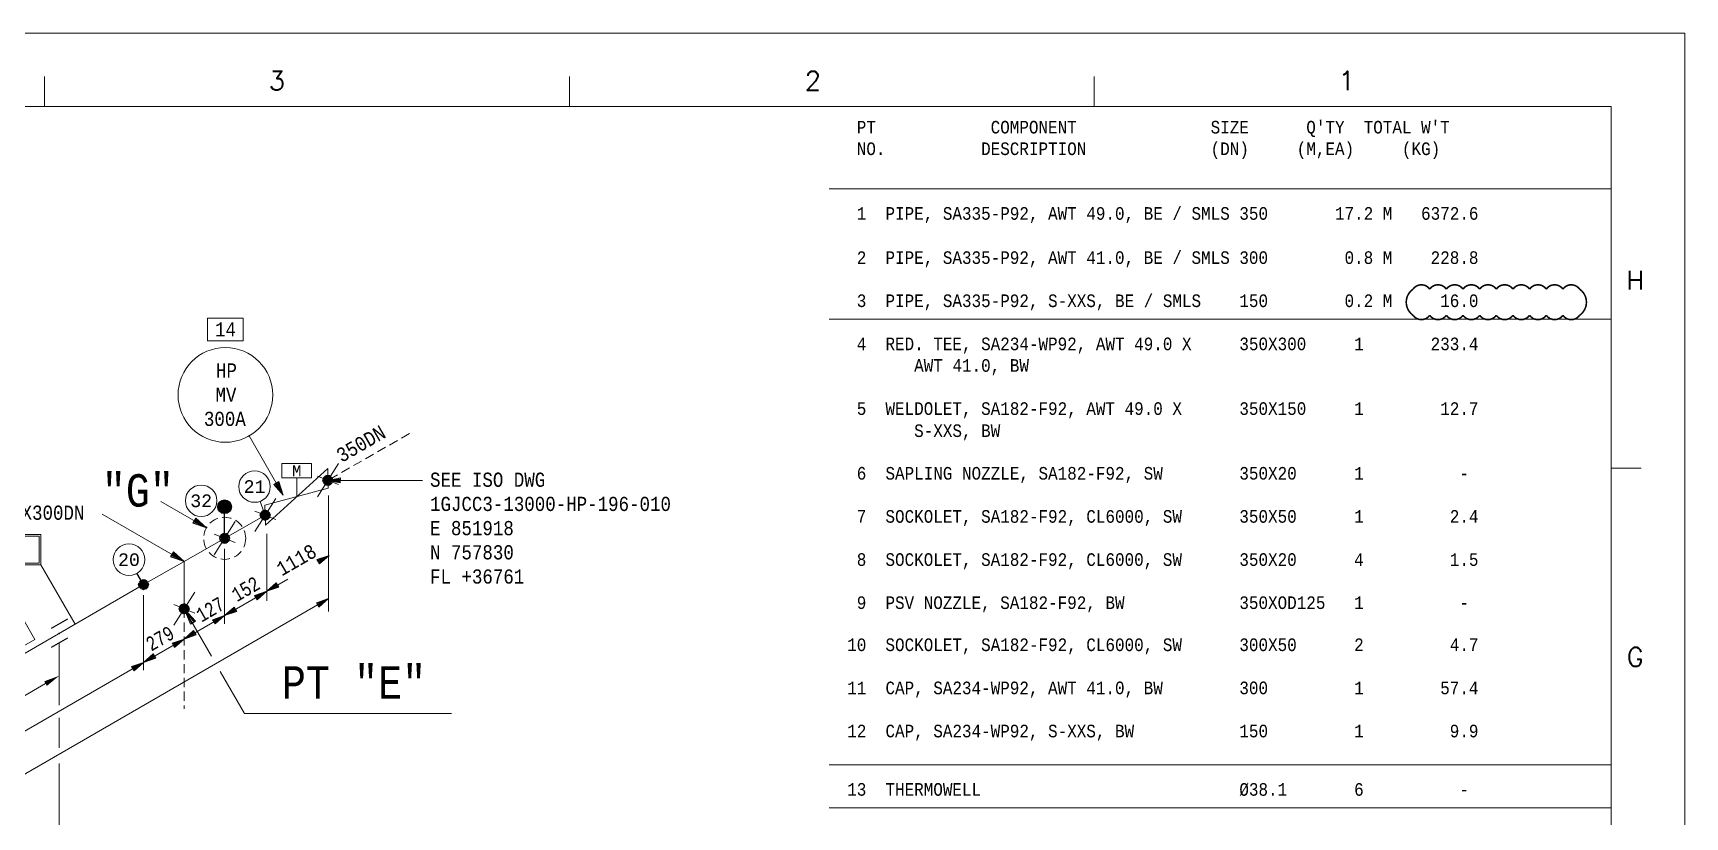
# Model space of a CAD drawing. Extents: x 0 to 841, y 0 to 594.
# Drawn here: x 527.1 to 841, y 445 to 594 of the extents above; entities that cross this region are included whole.
import ezdxf
from ezdxf.enums import TextEntityAlignment as Align

# ---------------------------------------------------------------- set-up
doc = ezdxf.new("R2010")
doc.units = 0
doc.header["$LTSCALE"] = 7
doc.header["$MEASUREMENT"] = 0
doc.linetypes.add('HIDDEN', pattern=[0.375, 0.25, -0.125])
for name, color, linetype in [('1', 7, 'Continuous'), ('3', 7, 'Continuous'), ('42', 7, 'Continuous'), ('EMB', 7, 'Continuous'), ('FAB', 2, 'Continuous'), ('SH', 4, 'Continuous'), ('SUPT', 4, 'Continuous'), ('SYM', 7, 'Continuous'), ('T-TEXT1', 7, 'Continuous')]:
    doc.layers.add(name, color=color, linetype=linetype)
doc.styles.add('MARKING', font='monotxt.shx', dxfattribs={"width": 0.85, "height": 2.6})
doc.styles.add('ROMANS', font='romans.shx')
doc.styles.get("Standard").update_dxf_attribs({"font": 'txt.shx'})
doc.styles.add('TXT', font='monotxt.shx')
doc.dimstyles.get("Standard").update_dxf_attribs({"dimtxt": 0.18, "dimasz": 0.18, "dimexe": 0.18, "dimexo": 0.0625, "dimgap": 0.09, "dimtad": 0, "dimtih": 1, "dimtoh": 1, "dimdec": 4, "dimzin": 0, "dimdsep": 46, "dimtxsty": 'Standard', "dimcen": 0.09, "dimadec": 0, "dimazin": 0, "dimtfac": 1, "dimtdec": 4, "dimtofl": 0, "dimtmove": 0, "dimatfit": 0, "dimfxl": 1, "dimtolj": 1, "dimtzin": 0, "dimarcsym": 0})

# ---------------------------------------------------------------- blocks, each defined once
blk = doc.blocks.new('L6')
at = {"layer": 'SH', "color": 4}
for p, q in [((1.58, 2.73), (-1.54, 0.93)), ((1.58, -0.91), (-1.54, -2.71))]:
    blk.add_line(p, q, dxfattribs=at)
at = {"layer": 'SUPT', "lineweight": 0}
blk.add_circle((0, 0), 0.0769, dxfattribs=at)
blk = doc.blocks.new('*D14')
at = {"layer": 'Defpoints', "color": 0, "linetype": 'Continuous', "lineweight": 0}
for p in [(532.06, 478.04), (499.75, 455.53), (499.75, 453.16)]:
    blk.add_point(p, dxfattribs=at)
at = {"layer": 'SUPT', "color": 4, "linetype": 'Continuous', "lineweight": 0}
for p, q in [((532.06, 478.04), (532.06, 470.08)), ((529.46, 470.31), (502.35, 454.66)), ((499.75, 455.53), (499.75, 451.43))]:
    blk.add_line(p, q, dxfattribs=at)
for points in [[(529.21, 470.75), (529.71, 469.88), (532.06, 471.81)], [(502.1, 455.09), (502.6, 454.23), (499.75, 453.16)]]:
    blk.add_solid(points, dxfattribs=at)
at = {"layer": 'SUPT', "color": 4, "linetype": 'Continuous', "lineweight": 0, "insert": (514.85, 464.31), "char_height": 2.6, "attachment_point": 5, "rotation": 30, "style": 'MARKING'}
blk.add_mtext('\\A1;1210', dxfattribs=at)

msp = doc.modelspace()

# ---------------------------------------------------------------- hatches: boundary and pattern name
at = {"layer": 'FAB'}
msp.add_hatch(color=256, dxfattribs=at).paths.add_polyline_path([(564.79, 503.94, 1), (562.19, 503.94, 1)])

# ---------------------------------------------------------------- linework, layer by layer
at = {"color": 6, "linetype": 'Continuous', "lineweight": 0, "flags": 128}
msp.add_lwpolyline([(820.98, 545.31, 0, 0, 0.520567), (820.98, 545.31, 0, 0, 0.520567), (820.98, 545.31, 0.3, 0.3, 0.520567), (817.81, 545.31, 0.3, 0.3, 0.520567), (814.65, 545.31, 0.3, 0.3, 0.520567), (811.48, 545.31, 0.3, 0.3, 0.520567), (808.32, 545.31, 0.3, 0.3, 0.520567), (805.15, 545.31, 0.3, 0.3, 0.520567), (801.99, 545.31, 0.3, 0.3, 0.520567), (798.82, 545.31, 0.3, 0.3, 0.520567), (795.66, 545.31, 0.3, 0.3, 0.520567), (792.49, 545.31, 0.3, 0.3, 0.520567), (789.33, 545.31, 0.3, 0.3, 0.520567), (789.33, 545.31, 0.3, 0.3, 0.520567), (789.33, 540.34, 0.3, 0.3, 0.520567), (789.33, 540.34, 0.3, 0.3, 0.520567), (792.49, 540.34, 0.3, 0.3, 0.520567), (795.66, 540.34, 0.3, 0.3, 0.520567), (798.82, 540.34, 0.3, 0.3, 0.520567), (801.99, 540.34, 0.3, 0.3, 0.520567), (805.15, 540.34, 0.3, 0.3, 0.520567), (808.32, 540.34, 0.3, 0.3, 0.520567), (811.48, 540.34, 0.3, 0.3, 0.520567), (814.65, 540.34, 0.3, 0.3, 0.520567), (817.81, 540.34, 0.3, 0.3, 0.520567), (820.98, 540.34, 0.3, 0.3, 0.520567), (820.98, 540.34, 0.3, 0.3, 0.520567), (820.98, 545.31, 0.3, 0.3, 0.520567)], format="xyseb", dxfattribs=at)
at = {"layer": '1', "color": 1, "linetype": 'Continuous', "lineweight": 0}
for p, q in [((571.19, 502.34), (555.79, 493.54)), ((555.79, 493.54), (548.09, 489.14)), ((555.79, 493.54), (555.79, 484.54)), ((499.57, 461.08), (548.09, 489.14))]:
    msp.add_line(p, q, dxfattribs=at)
at = {"layer": '1', "color": 2, "linetype": 'Continuous', "lineweight": 0}
for points in [[(572.84, 508.16), (574.64, 506.14), (573.79, 508.71), (572.84, 508.16)], [(572.93, 508.22), (574.64, 506.14), (573.7, 508.66)], [(573.13, 508.33), (574.64, 506.14), (573.6, 508.61)], [(573.23, 508.39), (574.64, 506.14), (573.41, 508.49)], [(557.46, 500.79), (560.03, 499.94), (558.01, 501.74), (557.46, 500.79)], [(557.52, 500.88), (560.03, 499.94), (557.96, 501.65)], [(557.63, 501.08), (560.03, 499.94), (557.9, 501.56)], [(557.69, 501.18), (560.03, 499.94), (557.79, 501.36)], [(553.22, 494.39), (555.79, 493.54), (553.77, 495.34), (553.22, 494.39)], [(553.28, 494.48), (555.79, 493.54), (553.72, 495.25)], [(553.39, 494.68), (555.79, 493.54), (553.67, 495.16)], [(553.45, 494.78), (555.79, 493.54), (553.56, 494.96)]]:
    msp.add_lwpolyline(points, dxfattribs=at)
at = {"layer": '3', "color": 2, "linetype": 'Continuous', "lineweight": 0}
for p, q in [((429.09, 405.58), (575.52, 490.2)), ((107.31, 211.62), (583.22, 486.47))]:
    msp.add_line(p, q, dxfattribs=at)
for points in [[(560.24, 535.5), (567.04, 535.5), (567.04, 539.8), (560.24, 539.8), (560.24, 535.5)], [(585.45, 508.46), (583.09, 508.95), (585.48, 509.41), (585.45, 508.46)], [(585.49, 508.6), (583.09, 508.95), (585.45, 509.27)], [(585.44, 508.69), (583.09, 508.95), (585.5, 509.18)], [(585.47, 508.82), (583.09, 508.95), (585.46, 509.05)], [(581.03, 493.9), (583.33, 494.7), (581.53, 493.1), (581.03, 493.9)], [(581.13, 493.8), (583.33, 494.7), (581.43, 493.2)], [(581.13, 493.7), (583.33, 494.7), (581.43, 493.3)], [(581.23, 493.6), (583.33, 494.7), (581.33, 493.4)], [(569.18, 487.07), (571.48, 487.87), (569.68, 486.27), (569.18, 487.07)], [(569.28, 486.97), (571.48, 487.87), (569.58, 486.37)], [(569.28, 486.87), (571.48, 487.87), (569.58, 486.47)], [(569.38, 486.77), (571.48, 487.87), (569.48, 486.57)], [(573.78, 488.67), (571.48, 487.87), (573.28, 489.47), (573.78, 488.67)], [(573.68, 488.77), (571.48, 487.87), (573.38, 489.37)], [(573.68, 488.87), (571.48, 487.87), (573.38, 489.27)], [(573.58, 488.97), (571.48, 487.87), (573.48, 489.17)], [(565.79, 484.05), (563.49, 483.25), (565.29, 484.85), (565.79, 484.05)], [(565.69, 484.15), (563.49, 483.25), (565.39, 484.75)], [(565.69, 484.25), (563.49, 483.25), (565.39, 484.65)], [(565.59, 484.35), (563.49, 483.25), (565.49, 484.55)], [(580.92, 485.67), (583.22, 486.47), (581.42, 484.87), (580.92, 485.67)], [(581.02, 485.57), (583.22, 486.47), (581.32, 484.97)], [(581.02, 485.47), (583.22, 486.47), (581.32, 485.07)], [(581.12, 485.37), (583.22, 486.47), (581.22, 485.17)], [(523.54, 476.5), (527.44, 478.7), (525.34, 482.4), (521.44, 480.2), (523.54, 476.5)], [(558.09, 479.59), (555.79, 478.79), (557.59, 480.39), (558.09, 479.59)], [(561.19, 482.45), (563.49, 483.25), (561.69, 481.65), (561.19, 482.45)], [(561.29, 482.35), (563.49, 483.25), (561.59, 481.75)], [(561.29, 482.25), (563.49, 483.25), (561.59, 481.85)], [(561.39, 482.15), (563.49, 483.25), (561.49, 481.95)], [(553.49, 477.99), (555.79, 478.79), (553.99, 477.19), (553.49, 477.99)], [(553.59, 477.89), (555.79, 478.79), (553.89, 477.29)], [(553.59, 477.79), (555.79, 478.79), (553.89, 477.39)], [(553.69, 477.69), (555.79, 478.79), (553.79, 477.49)], [(557.99, 479.69), (555.79, 478.79), (557.69, 480.29)], [(557.99, 479.79), (555.79, 478.79), (557.69, 480.19)], [(557.89, 479.89), (555.79, 478.79), (557.79, 480.09)], [(545.79, 473.55), (548.09, 474.35), (546.29, 472.75), (545.79, 473.55)], [(545.89, 473.45), (548.09, 474.35), (546.19, 472.85)], [(545.89, 473.35), (548.09, 474.35), (546.19, 472.95)], [(545.99, 473.25), (548.09, 474.35), (546.09, 473.05)], [(550.39, 475.15), (548.09, 474.35), (549.89, 475.95), (550.39, 475.15)], [(550.29, 475.25), (548.09, 474.35), (549.99, 475.85)], [(550.29, 475.35), (548.09, 474.35), (549.99, 475.75)], [(550.19, 475.45), (548.09, 474.35), (550.09, 475.65)]]:
    msp.add_lwpolyline(points, dxfattribs=at)
msp.add_circle((563.64, 525.2), 9, dxfattribs=at)
at = {"layer": '3', "color": 2, "linetype": 'HIDDEN', "lineweight": 0}
msp.add_circle((563.49, 497.94), 4, dxfattribs=at)
at = {"layer": '42', "color": 3, "linetype": 'Continuous', "lineweight": 0}
for p, q in [((529.27, 585.73), (529.27, 580)), ((629.01, 585.73), (629.01, 580)), ((728.74, 585.73), (728.74, 580)), ((826.93, 511.27), (832.65, 511.27))]:
    msp.add_line(p, q, dxfattribs=at)
for points in [[(0, 0), (841, 0), (841, 594), (0, 594)], [(35, 580), (827, 580), (827, 14), (35, 14)]]:
    msp.add_lwpolyline(points, close=True, dxfattribs=at)
at = {"layer": 'EMB', "color": 2, "linetype": 'Continuous', "lineweight": 0}
for p, q in [((678.39, 564.39), (827, 564.39)), ((678.39, 539.59), (827, 539.59)), ((678.39, 454.89), (827, 454.89)), ((678.39, 446.69), (826.89, 446.69))]:
    msp.add_line(p, q, dxfattribs=at)
at = {"layer": 'FAB', "lineweight": 0}
for p, q in [((574.64, 506.14), (568.14, 517.4)), ((555.79, 493.54), (540.21, 502.54)), ((560.03, 499.94), (551.37, 504.94))]:
    msp.add_line(p, q, dxfattribs=at)
at = {"layer": 'FAB', "linetype": 'Continuous', "lineweight": 0}
for p, q in [((583.09, 508.95), (601.09, 508.95)), ((583.22, 484.04), (583.22, 506.08)), ((571.19, 502.34), (570.22, 504.96)), ((571.48, 486.05), (571.48, 498.82)), ((571.48, 486.05), (571.48, 497.77)), ((535.09, 481.62), (528.59, 492.88)), ((563.49, 481.67), (563.49, 495.94)), ((548.09, 472.87), (548.09, 487.14))]:
    msp.add_line(p, q, dxfattribs=at)
at = {"layer": 'FAB'}
for p, q in [((563.49, 497.94), (563.49, 503.94)), ((548.09, 489.14), (546.83, 491.3))]:
    msp.add_line(p, q, dxfattribs=at)
at = {"layer": 'FAB', "color": 2, "linetype": 'Continuous', "lineweight": 0}
for p, q in [((555.79, 484.54), (560.98, 475.55)), ((562.67, 472.62), (567.29, 464.62)), ((606.61, 464.62), (567.29, 464.62))]:
    msp.add_line(p, q, dxfattribs=at)
for points in [[(503.48, 498.64), (528.59, 498.64), (528.59, 492.88), (503.48, 492.88)], [(503.8, 498.32), (528.27, 498.32), (528.27, 493.2), (503.8, 493.2)]]:
    msp.add_lwpolyline(points, close=True, dxfattribs=at)
for points in [[(557.31, 481.82), (555.79, 484.54), (557.62, 482.03)], [(557.17, 481.72), (555.79, 484.54), (557.62, 482.03)], [(557.17, 481.72), (555.79, 484.54), (557.78, 482.13)], [(557.01, 481.63), (555.79, 484.54), (557.93, 482.21), (557.01, 481.63)]]:
    msp.add_lwpolyline(points, dxfattribs=at)
for centre in [(569.17, 507.78), (559.03, 505.07), (545.31, 493.88)]:
    msp.add_circle(centre, 3, dxfattribs=at)
at = {"layer": 'FAB'}
msp.add_circle((563.49, 503.94), 1.3, dxfattribs=at)
at = {"layer": 'SUPT', "linetype": 'Continuous', "lineweight": 0}
for p, q in [((532.06, 470.08), (532.06, 466.22)), ((532.06, 463.79), (532.06, 458.09)), ((532.06, 455.14), (532.06, 434.65))]:
    msp.add_line(p, q, dxfattribs=at)
at = {"layer": 'SYM', "color": 2, "linetype": 'HIDDEN', "lineweight": 0}
for p, q in [((598.59, 517.85), (583.09, 508.95)), ((555.79, 484.54), (555.79, 465.54))]:
    msp.add_line(p, q, dxfattribs=at)
at = {"layer": 'T-TEXT1', "color": 2, "linetype": 'Continuous', "lineweight": 0}
for p, q in [((585.12, 512.14), (581.12, 505.84)), ((585.12, 508.14), (581.12, 509.74)), ((573.22, 505.53), (569.22, 499.23)), ((573.22, 501.53), (569.22, 503.13)), ((565.52, 501.13), (561.52, 494.83)), ((565.52, 497.13), (561.52, 498.73)), ((557.82, 487.73), (553.82, 481.43)), ((557.82, 483.73), (553.82, 485.33))]:
    msp.add_line(p, q, dxfattribs=at)
for points in [[(577.24, 505.87), (577.24, 509.42), (574.37, 509.42), (574.37, 512.14), (579.97, 512.14), (579.97, 509.42), (577.24, 509.42)], [(583.08, 509.34), (583.14, 507.46), (571.13, 504.22), (571.26, 500.45), (583.09, 511.18), (583.08, 509.34)], [(583.09, 509.95), (583.29, 509.85), (583.39, 509.85), (583.59, 509.75), (583.69, 509.65), (583.79, 509.55), (583.89, 509.45), (583.99, 509.25), (583.99, 509.15), (584.09, 508.95), (583.99, 508.75), (583.99, 508.65), (583.89, 508.45), (583.79, 508.35), (583.69, 508.25), (583.59, 508.15), (583.39, 508.05), (583.29, 508.05), (583.09, 508.05), (582.89, 508.05), (582.79, 508.05), (582.59, 508.15), (582.49, 508.25), (582.39, 508.35), (582.29, 508.45), (582.19, 508.65), (582.19, 508.75), (582.19, 508.95), (582.19, 509.15), (582.19, 509.25), (582.29, 509.45), (582.39, 509.55), (582.49, 509.65), (582.59, 509.75), (582.79, 509.85), (582.89, 509.85), (583.09, 509.95), (583.09, 509.95), (583.29, 509.85), (583.09, 507.95), (582.89, 508.05), (583.09, 509.95), (583.29, 509.85), (583.39, 509.85), (582.89, 508.05), (582.79, 508.05), (583.29, 509.85), (583.39, 509.85), (583.59, 509.75), (582.79, 508.05), (582.59, 508.15), (583.39, 509.85), (583.59, 509.75), (583.69, 509.65), (582.59, 508.15), (582.49, 508.25), (583.59, 509.75), (583.69, 509.65), (583.79, 509.55), (582.49, 508.25), (582.39, 508.35), (583.69, 509.65), (583.79, 509.55), (583.89, 509.45), (582.39, 508.35), (582.29, 508.45), (583.79, 509.55), (583.89, 509.45), (583.99, 509.25), (582.29, 508.45), (582.19, 508.65), (583.89, 509.45), (583.99, 509.25), (583.99, 509.15), (582.19, 508.65), (582.19, 508.75), (583.99, 509.25), (583.99, 509.15), (584.09, 508.95), (582.19, 508.75), (582.09, 508.95), (583.99, 509.15), (584.09, 508.95), (583.99, 508.75), (582.09, 508.95), (582.19, 509.15), (584.09, 508.95), (583.99, 508.75), (583.99, 508.65), (582.19, 509.15), (582.19, 509.25), (583.99, 508.75), (583.99, 508.65), (583.89, 508.45), (582.19, 509.25), (582.29, 509.45), (583.99, 508.65)], [(583.99, 508.65), (583.89, 508.45), (583.79, 508.35), (582.29, 509.45), (582.39, 509.55), (583.89, 508.45), (583.79, 508.35), (583.69, 508.25), (582.39, 509.55), (582.49, 509.65), (583.79, 508.35), (583.69, 508.25), (583.59, 508.15), (582.49, 509.65), (582.59, 509.75), (583.69, 508.25), (583.59, 508.15), (583.39, 508.05), (582.59, 509.75), (582.79, 509.85), (583.59, 508.15), (583.39, 508.05), (583.29, 508.05), (582.79, 509.85), (582.89, 509.85), (583.39, 508.05), (583.29, 508.05), (583.09, 507.95), (582.89, 509.85), (583.09, 509.95), (583.29, 508.05)], [(571.19, 503.34), (571.39, 503.24), (571.49, 503.24), (571.69, 503.14), (571.79, 503.04), (571.89, 502.94), (571.99, 502.84), (572.09, 502.64), (572.09, 502.54), (572.19, 502.34), (572.09, 502.14), (572.09, 502.04), (571.99, 501.84), (571.89, 501.74), (571.79, 501.64), (571.69, 501.54), (571.49, 501.44), (571.39, 501.44), (571.19, 501.44), (570.99, 501.44), (570.89, 501.44), (570.69, 501.54), (570.59, 501.64), (570.49, 501.74), (570.39, 501.84), (570.29, 502.04), (570.29, 502.14), (570.29, 502.34), (570.29, 502.54), (570.29, 502.64), (570.39, 502.84), (570.49, 502.94), (570.59, 503.04), (570.69, 503.14), (570.89, 503.24), (570.99, 503.24), (571.19, 503.34), (571.19, 503.34), (571.39, 503.24), (571.19, 501.34), (570.99, 501.44), (571.19, 503.34), (571.39, 503.24), (571.49, 503.24), (570.99, 501.44), (570.89, 501.44), (571.39, 503.24), (571.49, 503.24), (571.69, 503.14), (570.89, 501.44), (570.69, 501.54), (571.49, 503.24), (571.69, 503.14), (571.79, 503.04), (570.69, 501.54), (570.59, 501.64), (571.69, 503.14), (571.79, 503.04), (571.89, 502.94), (570.59, 501.64), (570.49, 501.74), (571.79, 503.04), (571.89, 502.94), (571.99, 502.84), (570.49, 501.74), (570.39, 501.84), (571.89, 502.94), (571.99, 502.84), (572.09, 502.64), (570.39, 501.84), (570.29, 502.04), (571.99, 502.84), (572.09, 502.64), (572.09, 502.54), (570.29, 502.04), (570.29, 502.14), (572.09, 502.64), (572.09, 502.54), (572.19, 502.34), (570.29, 502.14), (570.19, 502.34), (572.09, 502.54), (572.19, 502.34), (572.09, 502.14), (570.19, 502.34), (570.29, 502.54), (572.19, 502.34), (572.09, 502.14), (572.09, 502.04), (570.29, 502.54), (570.29, 502.64), (572.09, 502.14), (572.09, 502.04), (571.99, 501.84), (570.29, 502.64), (570.39, 502.84), (572.09, 502.04)], [(572.09, 502.04), (571.99, 501.84), (571.89, 501.74), (570.39, 502.84), (570.49, 502.94), (571.99, 501.84), (571.89, 501.74), (571.79, 501.64), (570.49, 502.94), (570.59, 503.04), (571.89, 501.74), (571.79, 501.64), (571.69, 501.54), (570.59, 503.04), (570.69, 503.14), (571.79, 501.64), (571.69, 501.54), (571.49, 501.44), (570.69, 503.14), (570.89, 503.24), (571.69, 501.54), (571.49, 501.44), (571.39, 501.44), (570.89, 503.24), (570.99, 503.24), (571.49, 501.44), (571.39, 501.44), (571.19, 501.34), (570.99, 503.24), (571.19, 503.34), (571.39, 501.44)], [(563.49, 498.94), (563.69, 498.84), (563.79, 498.84), (563.99, 498.74), (564.09, 498.64), (564.19, 498.54), (564.29, 498.44), (564.39, 498.24), (564.39, 498.14), (564.49, 497.94), (564.39, 497.74), (564.39, 497.64), (564.29, 497.44), (564.19, 497.34), (564.09, 497.24), (563.99, 497.14), (563.79, 497.04), (563.69, 497.04), (563.49, 497.04), (563.29, 497.04), (563.19, 497.04), (562.99, 497.14), (562.89, 497.24), (562.79, 497.34), (562.69, 497.44), (562.59, 497.64), (562.59, 497.74), (562.59, 497.94), (562.59, 498.14), (562.59, 498.24), (562.69, 498.44), (562.79, 498.54), (562.89, 498.64), (562.99, 498.74), (563.19, 498.84), (563.29, 498.84), (563.49, 498.94), (563.49, 498.94), (563.69, 498.84), (563.49, 496.94), (563.29, 497.04), (563.49, 498.94), (563.69, 498.84), (563.79, 498.84), (563.29, 497.04), (563.19, 497.04), (563.69, 498.84), (563.79, 498.84), (563.99, 498.74), (563.19, 497.04), (562.99, 497.14), (563.79, 498.84), (563.99, 498.74), (564.09, 498.64), (562.99, 497.14), (562.89, 497.24), (563.99, 498.74), (564.09, 498.64), (564.19, 498.54), (562.89, 497.24), (562.79, 497.34), (564.09, 498.64), (564.19, 498.54), (564.29, 498.44), (562.79, 497.34), (562.69, 497.44), (564.19, 498.54), (564.29, 498.44), (564.39, 498.24), (562.69, 497.44), (562.59, 497.64), (564.29, 498.44), (564.39, 498.24), (564.39, 498.14), (562.59, 497.64), (562.59, 497.74), (564.39, 498.24), (564.39, 498.14), (564.49, 497.94), (562.59, 497.74), (562.49, 497.94), (564.39, 498.14), (564.49, 497.94), (564.39, 497.74), (562.49, 497.94), (562.59, 498.14), (564.49, 497.94), (564.39, 497.74), (564.39, 497.64), (562.59, 498.14), (562.59, 498.24), (564.39, 497.74), (564.39, 497.64), (564.29, 497.44), (562.59, 498.24), (562.69, 498.44), (564.39, 497.64)], [(564.39, 497.64), (564.29, 497.44), (564.19, 497.34), (562.69, 498.44), (562.79, 498.54), (564.29, 497.44), (564.19, 497.34), (564.09, 497.24), (562.79, 498.54), (562.89, 498.64), (564.19, 497.34), (564.09, 497.24), (563.99, 497.14), (562.89, 498.64), (562.99, 498.74), (564.09, 497.24), (563.99, 497.14), (563.79, 497.04), (562.99, 498.74), (563.19, 498.84), (563.99, 497.14), (563.79, 497.04), (563.69, 497.04), (563.19, 498.84), (563.29, 498.84), (563.79, 497.04), (563.69, 497.04), (563.49, 496.94), (563.29, 498.84), (563.49, 498.94), (563.69, 497.04)], [(548.09, 490.14), (548.29, 490.04), (548.39, 490.04), (548.59, 489.94), (548.69, 489.84), (548.79, 489.74), (548.89, 489.64), (548.99, 489.44), (548.99, 489.34), (549.09, 489.14), (548.99, 488.94), (548.99, 488.84), (548.89, 488.64), (548.79, 488.54), (548.69, 488.44), (548.59, 488.34), (548.39, 488.24), (548.29, 488.24), (548.09, 488.24), (547.89, 488.24), (547.79, 488.24), (547.59, 488.34), (547.49, 488.44), (547.39, 488.54), (547.29, 488.64), (547.19, 488.84), (547.19, 488.94), (547.19, 489.14), (547.19, 489.34), (547.19, 489.44), (547.29, 489.64), (547.39, 489.74), (547.49, 489.84), (547.59, 489.94), (547.79, 490.04), (547.89, 490.04), (548.09, 490.14), (548.09, 490.14), (548.29, 490.04), (548.09, 488.14), (547.89, 488.24), (548.09, 490.14), (548.29, 490.04), (548.39, 490.04), (547.89, 488.24), (547.79, 488.24), (548.29, 490.04), (548.39, 490.04), (548.59, 489.94), (547.79, 488.24), (547.59, 488.34), (548.39, 490.04), (548.59, 489.94), (548.69, 489.84), (547.59, 488.34), (547.49, 488.44), (548.59, 489.94), (548.69, 489.84), (548.79, 489.74), (547.49, 488.44), (547.39, 488.54), (548.69, 489.84), (548.79, 489.74), (548.89, 489.64), (547.39, 488.54), (547.29, 488.64), (548.79, 489.74), (548.89, 489.64), (548.99, 489.44), (547.29, 488.64), (547.19, 488.84), (548.89, 489.64), (548.99, 489.44), (548.99, 489.34), (547.19, 488.84), (547.19, 488.94), (548.99, 489.44), (548.99, 489.34), (549.09, 489.14), (547.19, 488.94), (547.09, 489.14), (548.99, 489.34), (549.09, 489.14), (548.99, 488.94), (547.09, 489.14), (547.19, 489.34), (549.09, 489.14), (548.99, 488.94), (548.99, 488.84), (547.19, 489.34), (547.19, 489.44), (548.99, 488.94), (548.99, 488.84), (548.89, 488.64), (547.19, 489.44), (547.29, 489.64), (548.99, 488.84)], [(548.99, 488.84), (548.89, 488.64), (548.79, 488.54), (547.29, 489.64), (547.39, 489.74), (548.89, 488.64), (548.79, 488.54), (548.69, 488.44), (547.39, 489.74), (547.49, 489.84), (548.79, 488.54), (548.69, 488.44), (548.59, 488.34), (547.49, 489.84), (547.59, 489.94), (548.69, 488.44), (548.59, 488.34), (548.39, 488.24), (547.59, 489.94), (547.79, 490.04), (548.59, 488.34), (548.39, 488.24), (548.29, 488.24), (547.79, 490.04), (547.89, 490.04), (548.39, 488.24), (548.29, 488.24), (548.09, 488.14), (547.89, 490.04), (548.09, 490.14), (548.29, 488.24)], [(555.79, 485.54), (555.99, 485.44), (556.09, 485.44), (556.29, 485.34), (556.39, 485.24), (556.49, 485.14), (556.59, 485.04), (556.69, 484.84), (556.69, 484.74), (556.79, 484.54), (556.69, 484.34), (556.69, 484.24), (556.59, 484.04), (556.49, 483.94), (556.39, 483.84), (556.29, 483.74), (556.09, 483.64), (555.99, 483.64), (555.79, 483.64), (555.59, 483.64), (555.49, 483.64), (555.29, 483.74), (555.19, 483.84), (555.09, 483.94), (554.99, 484.04), (554.89, 484.24), (554.89, 484.34), (554.89, 484.54), (554.89, 484.74), (554.89, 484.84), (554.99, 485.04), (555.09, 485.14), (555.19, 485.24), (555.29, 485.34), (555.49, 485.44), (555.59, 485.44), (555.79, 485.54), (555.79, 485.54), (555.99, 485.44), (555.79, 483.54), (555.59, 483.64), (555.79, 485.54), (555.99, 485.44), (556.09, 485.44), (555.59, 483.64), (555.49, 483.64), (555.99, 485.44), (556.09, 485.44), (556.29, 485.34), (555.49, 483.64), (555.29, 483.74), (556.09, 485.44), (556.29, 485.34), (556.39, 485.24), (555.29, 483.74), (555.19, 483.84), (556.29, 485.34), (556.39, 485.24), (556.49, 485.14), (555.19, 483.84), (555.09, 483.94), (556.39, 485.24), (556.49, 485.14), (556.59, 485.04), (555.09, 483.94), (554.99, 484.04), (556.49, 485.14), (556.59, 485.04), (556.69, 484.84), (554.99, 484.04), (554.89, 484.24), (556.59, 485.04), (556.69, 484.84), (556.69, 484.74), (554.89, 484.24), (554.89, 484.34), (556.69, 484.84), (556.69, 484.74), (556.79, 484.54), (554.89, 484.34), (554.79, 484.54), (556.69, 484.74), (556.79, 484.54), (556.69, 484.34), (554.79, 484.54), (554.89, 484.74), (556.79, 484.54), (556.69, 484.34), (556.69, 484.24), (554.89, 484.74), (554.89, 484.84), (556.69, 484.34), (556.69, 484.24), (556.59, 484.04), (554.89, 484.84), (554.99, 485.04), (556.69, 484.24)], [(556.69, 484.24), (556.59, 484.04), (556.49, 483.94), (554.99, 485.04), (555.09, 485.14), (556.59, 484.04), (556.49, 483.94), (556.39, 483.84), (555.09, 485.14), (555.19, 485.24), (556.49, 483.94), (556.39, 483.84), (556.29, 483.74), (555.19, 485.24), (555.29, 485.34), (556.39, 483.84), (556.29, 483.74), (556.09, 483.64), (555.29, 485.34), (555.49, 485.44), (556.29, 483.74), (556.09, 483.64), (555.99, 483.64), (555.49, 485.44), (555.59, 485.44), (556.09, 483.64), (555.99, 483.64), (555.79, 483.54), (555.59, 485.44), (555.79, 485.54), (555.99, 483.64)]]:
    msp.add_lwpolyline(points, dxfattribs=at)

# ---------------------------------------------------------------- block references
at = {"layer": 'SUPT', "lineweight": 0}
msp.add_blockref('L6', (532.04, 479.86), dxfattribs=at)

# ---------------------------------------------------------------- texts
at = {"layer": '3', "color": 2, "linetype": 'Continuous', "lineweight": 0, "style": 'TXT', "width": 0.851861}
for s, p in [('14', (561.65, 536.31)), ('HP', (561.85, 528.5)), ('MV', (561.75, 523.9)), ('300A', (559.55, 519.3)), ('SEE ISO DWG', (602.52, 507.73)), ('1GJCC3-13000-HP-196-010', (602.52, 503.13)), ('350X300DN', (518.93, 501.46)), ('E 851918', (602.52, 498.53)), ('N 757830', (602.52, 493.93)), ('FL +36761', (602.52, 489.33))]:
    msp.add_text(s, height=2.7, dxfattribs=at).set_placement(p)
at = {"layer": '3', "color": 2, "linetype": 'Continuous', "lineweight": 0, "style": 'TXT'}
for s, width, p in [('350DN', 0.851861, (585.75, 512.26)), ('1118', 0.851861, (574.35, 490.68)), ('152', 0.77, (565.83, 485.79)), ('127', 0.77, (559.09, 481.9)), ('279', 0.77, (549.55, 476.39))]:
    msp.add_text(s, height=2.7, rotation=30, dxfattribs=dict(at, width=width)).set_placement(p)
at = {"layer": '42', "color": 3, "linetype": 'Continuous', "lineweight": 0, "style": 'ROMANS'}
for s, height, width, p in [('3', 3.58, 1.001426, (573.44, 584.94)), ('2', 3.58, 1.001426, (675.29, 584.94)), ('1', 3.58, 1.001426, (776.74, 584.94)), ('H', 3.57, 1.001449, (831.54, 547.02)), ('G', 3.57, 1.001449, (831.54, 475.39))]:
    msp.add_text(s, height=height, dxfattribs=dict(at, width=width)).set_placement(p, align=Align.MIDDLE)
at = {"layer": 'EMB', "color": 2, "linetype": 'Continuous', "lineweight": 0, "style": 'TXT', "width": 0.875}
for s, p in [(" PT            COMPONENT              SIZE      Q'TY  TOTAL W'T", (681.8, 574.9)), (' NO.          DESCRIPTION             (DN)     (M,EA)     (KG)', (681.8, 570.8)), (' 1  PIPE, SA335-P92, AWT 49.0, BE / SMLS 350       17.2 M   6372.6', (681.8, 558.5)), (' 2  PIPE, SA335-P92, AWT 41.0, BE / SMLS 300        0.8 M    228.8', (681.8, 550.1)), (' 3  PIPE, SA335-P92, S-XXS, BE / SMLS    150        0.2 M     16.0', (681.8, 541.9)), (' 4  RED. TEE, SA234-WP92, AWT 49.0 X     350X300     1       233.4', (681.8, 533.7)), ('       AWT 41.0, BW', (681.8, 529.6)), (' 5  WELDOLET, SA182-F92, AWT 49.0 X      350X150     1        12.7', (681.8, 521.4)), ('       S-XXS, BW', (681.8, 517.2)), (' 6  SAPLING NOZZLE, SA182-F92, SW        350X20      1          -', (681.8, 509.1)), (' 7  SOCKOLET, SA182-F92, CL6000, SW      350X50      1         2.4', (681.8, 500.9)), (' 8  SOCKOLET, SA182-F92, CL6000, SW      350X20      4         1.5', (681.8, 492.7)), (' 9  PSV NOZZLE, SA182-F92, BW            350XOD125   1          -', (681.8, 484.5)), ('10  SOCKOLET, SA182-F92, CL6000, SW      300X50      2         4.7', (681.8, 476.5)), ('11  CAP, SA234-WP92, AWT 41.0, BW        300         1        57.4', (681.8, 468.3)), ('12  CAP, SA234-WP92, S-XXS, BW           150         1         9.9', (681.8, 460.1)), ('13  THERMOWELL                           %%C38.1       6          -', (681.8, 449))]:
    msp.add_text(s, height=2.4, dxfattribs=at).set_placement(p)
at = {"layer": 'FAB', "color": 2, "linetype": 'Continuous', "lineweight": 0, "style": 'TXT'}
for s, height, p in [('M', 2.1, (577.19, 510.76)), ('21', 2.4, (569.17, 507.78)), ('32', 2.4, (559.03, 505.07)), ('20', 2.4, (545.31, 493.88))]:
    msp.add_text(s, height=height, dxfattribs=at).set_placement(p, align=Align.MIDDLE_CENTER)
at = {"layer": 'FAB', "color": 2, "linetype": 'Continuous', "style": 'TXT', "width": 0.857082}
for s, p in [('"G"', (540.14, 503.96)), ('PT "E"', (574.37, 467.45))]:
    msp.add_text(s, height=6.163, dxfattribs=at).set_placement(p)

# ---------------------------------------------------------------- dimensions: what is measured, and where the dimension line sits
at = {"layer": 'SUPT', "linetype": 'Continuous', "lineweight": 0}
dim = msp.add_linear_dim(base=(499.75, 453.16), p1=(532.06, 478.04), p2=(499.75, 455.53), angle=210, text='1210', dimstyle='Standard', override={"dimtxt": 2.6, "dimasz": 3, "dimexe": 1.5, "dimexo": 0, "dimgap": 0.8, "dimtad": 1, "dimtih": 0, "dimdec": 0, "dimdsep": 0, "dimtxsty": 'MARKING', "dimclrd": 4, "dimclre": 4, "dimclrt": 4, "dimatfit": 3, "dimlwd": 0, "dimlwe": 0}, dxfattribs=at)
dim.commit()
dim.dimension.update_dxf_attribs({"geometry": '*D14', "text_midpoint": (514.85, 464.31)})

doc.saveas('drawing.dxf')
